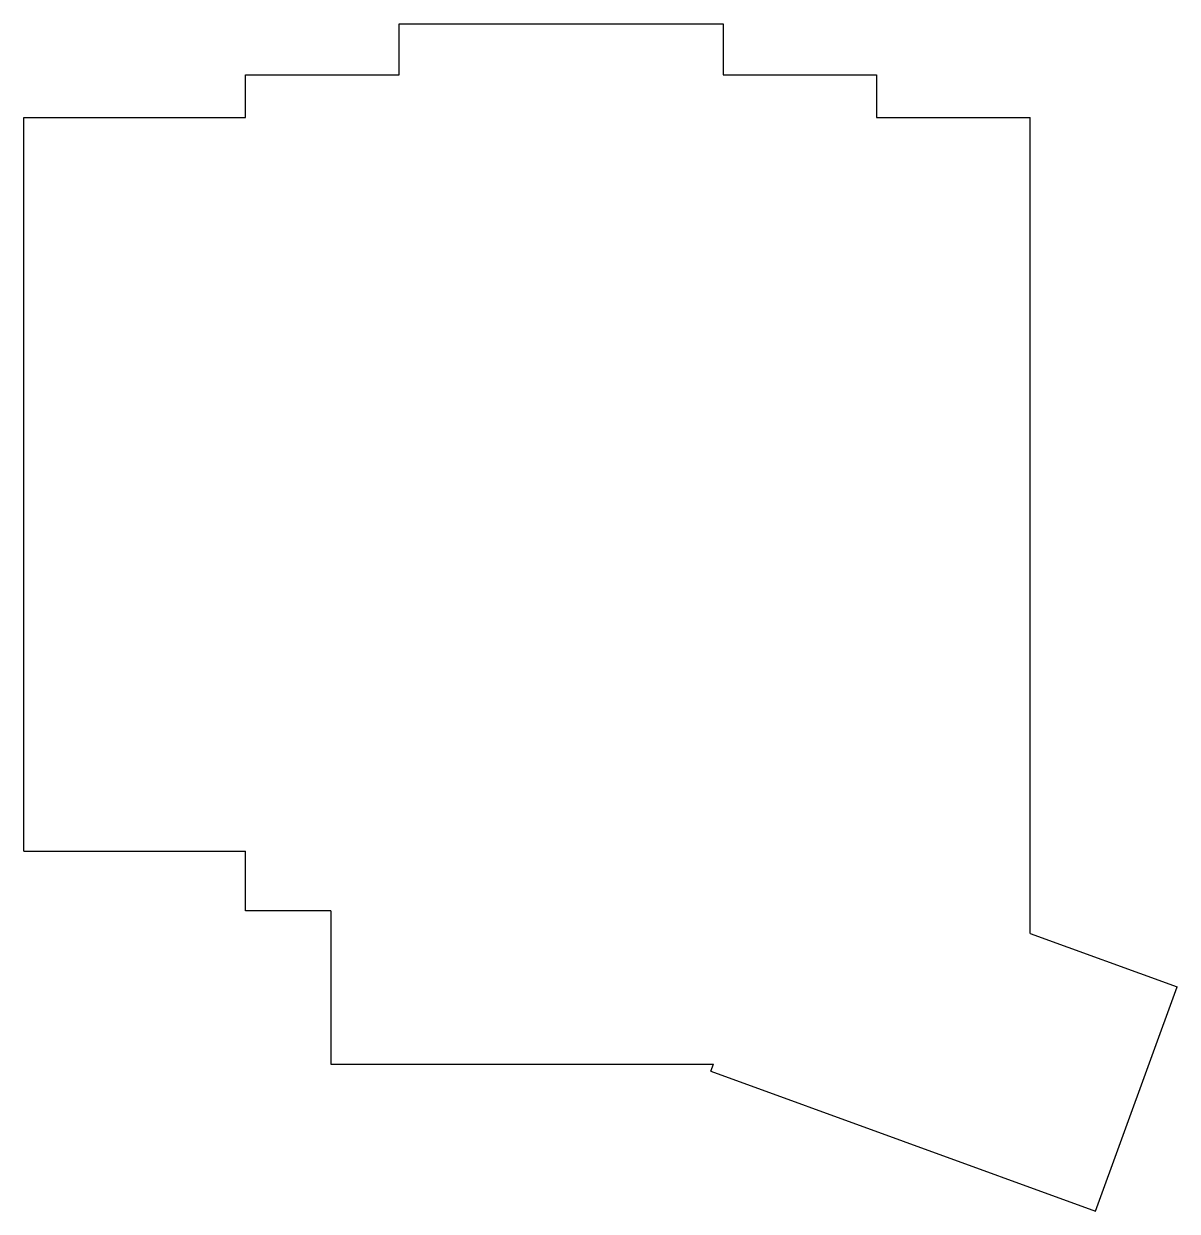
# Model space of a CAD drawing. Header units: millimetres. Extents: x 91 to 226, y -151 to -12.
import ezdxf

# ---------------------------------------------------------------- set-up
doc = ezdxf.new("R2010")
doc.units = ezdxf.units.MM

msp = doc.modelspace()

# ---------------------------------------------------------------- linework, layer by layer
for p, q in [((135, -12), (173, -12)), ((135, -18), (135, -12)), ((173, -12), (173, -18)), ((117, -18), (135, -18)), ((117, -23), (117, -18)), ((173, -18), (191, -18)), ((191, -18), (191, -23)), ((91, -109), (91, -23)), ((91, -23), (117, -23)), ((191, -23), (209, -23)), ((209, -118.65), (209, -23)), ((91, -109), (117, -109)), ((117, -116), (117, -109)), ((127, -116), (117, -116)), ((127, -116), (127, -134)), ((209, -118.65), (226.25, -124.92)), ((216.67, -151.23), (226.25, -124.92)), ((127, -134), (171.86, -134)), ((171.56, -134.82), (171.86, -134)), ((171.56, -134.82), (216.67, -151.23))]:
    msp.add_line(p, q)

doc.saveas('drawing.dxf')
